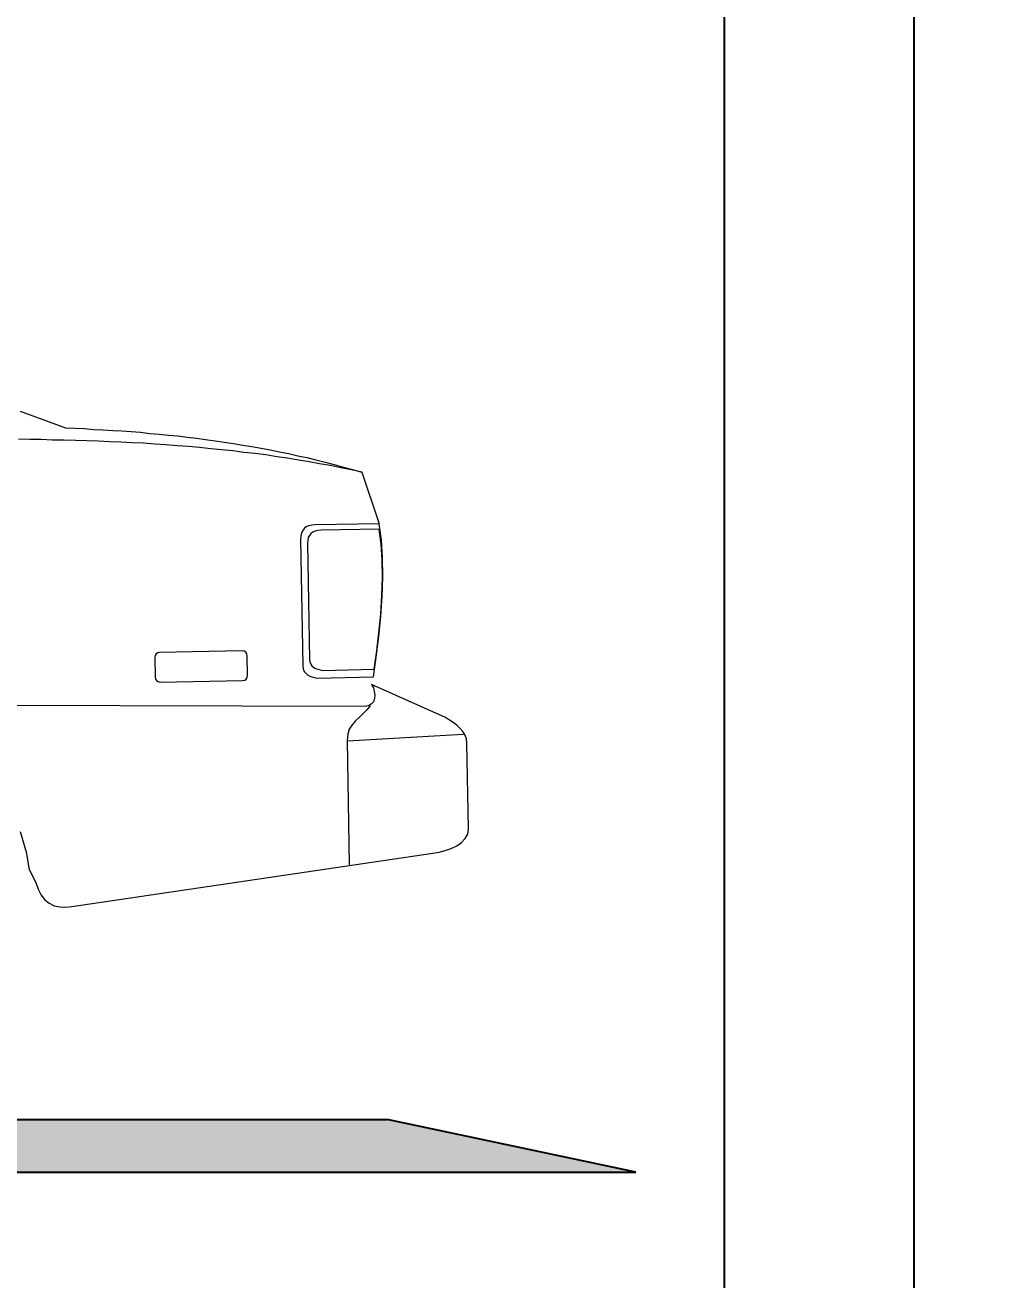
# Model space of a CAD drawing. Header units: metres. Extents: x 29392 to 32022, y 3934 to 33962.
# Drawn here: x 29714.426 to 29716.269, y 4060.038 to 4062.423 of the extents above; entities that cross this region are included whole.
import ezdxf

# ---------------------------------------------------------------- set-up
doc = ezdxf.new("R2010")
doc.units = ezdxf.units.M
doc.layers.add('finiture', color=7, linetype='Continuous', lineweight=20)
doc.styles.get("Standard").update_dxf_attribs({"font": 'arial.ttf'})
doc.dimstyles.get("Standard").update_dxf_attribs({"dimtxt": 0.1, "dimasz": 0.18, "dimexe": 0.18, "dimexo": 0.0625, "dimgap": 0.09, "dimtad": 0, "dimtih": 1, "dimtoh": 1, "dimdec": 1, "dimzin": 0, "dimdsep": 46, "dimtxsty": 'Standard', "dimcen": 0.09, "dimadec": 0, "dimazin": 0, "dimtfac": 1, "dimtdec": 1, "dimtofl": 0, "dimtmove": 0, "dimatfit": 3, "dimfxl": 1, "dimtolj": 1, "dimtzin": 0, "dimarcsym": 0})

# ---------------------------------------------------------------- blocks, each defined once
blk = doc.blocks.new('*D277')
at = {"color": 0, "lineweight": -2, "transparency": 16777216}
for p, q in [((29715.7579, 4103.7625), (29717.2653, 4103.779)), ((29717.0873, 4103.597), (29717.3312, 4081.2598)), ((29717.5827, 4058.234), (29717.3387, 4080.5712)), ((29716.2572, 4058.0395), (29717.7646, 4058.056))]:
    blk.add_line(p, q, dxfattribs=at)
at = {"color": 0, "transparency": 16777216}
for points in [[(29717.1173, 4103.5974), (29717.0573, 4103.5967), (29717.0853, 4103.777)], [(29717.6126, 4058.2343), (29717.5527, 4058.2337), (29717.5846, 4058.054)]]:
    blk.add_solid(points, dxfattribs=at)
at = {"layer": 'Defpoints', "color": 0, "transparency": 16777216}
for p in [(29717.0853, 4103.777), (29715.6954, 4103.7618), (29716.1947, 4058.0388)]:
    blk.add_point(p, dxfattribs=at)
at = {"color": 0, "transparency": 16777216, "insert": (29717.335, 4080.9155), "char_height": 0.5, "attachment_point": 5}
blk.add_mtext('\\A1;45', dxfattribs=at)

msp = doc.modelspace()

# ---------------------------------------------------------------- hatches: boundary and pattern name
at = {"transparency": 16777216}
h = msp.add_hatch(color=256, dxfattribs=at)
h.dxf.hatch_style = 1
h.paths.add_polyline_path([(29709.7027, 4062.2957), (29709.8027, 4062.2957), (29709.8027, 4060.3423), (29715.1139, 4060.3423), (29715.5864, 4060.2423), (29709.8027, 4060.2423), (29709.8027, 4058.1888), (29709.7027, 4058.1888)])

# ---------------------------------------------------------------- linework, layer by layer
for p, q in [((29716.1149, 4062.8139), (29716.1149, 4058.0388)), ((29715.7546, 4062.4388), (29715.7546, 4058.1888)), ((29709.8027, 4060.3423), (29715.1139, 4060.3423)), ((29715.5864, 4060.2423), (29715.1139, 4060.3423)), ((29709.8027, 4060.2423), (29715.5864, 4060.2423))]:
    msp.add_line(p, q, dxfattribs=at)
at = {"layer": 'finiture', "transparency": 16777216}
for p, q in [((29714.4161, 4061.6891), (29714.5025, 4061.6571)), ((29714.5025, 4061.6571), (29714.5205, 4061.6564)), ((29714.5205, 4061.6564), (29714.5386, 4061.6557)), ((29714.5386, 4061.6557), (29714.556, 4061.6543)), ((29714.556, 4061.6543), (29714.574, 4061.6536)), ((29714.574, 4061.6536), (29714.5921, 4061.6522)), ((29714.5921, 4061.6522), (29714.6095, 4061.6515)), ((29714.6095, 4061.6515), (29714.6275, 4061.6501)), ((29714.6275, 4061.6501), (29714.6449, 4061.6488)), ((29714.6449, 4061.6488), (29714.663, 4061.6467)), ((29714.663, 4061.6467), (29714.6804, 4061.6453)), ((29714.6804, 4061.6453), (29714.6984, 4061.6432)), ((29714.4343, 4061.6349), (29714.4128, 4061.6355)), ((29714.4559, 4061.6349), (29714.4343, 4061.6349)), ((29714.4774, 4061.6341), (29714.4559, 4061.6349)), ((29714.499, 4061.6341), (29714.4774, 4061.6341)), ((29714.5212, 4061.6335), (29714.499, 4061.6341)), ((29714.5428, 4061.6328), (29714.5212, 4061.6335)), ((29714.5643, 4061.6321), (29714.5428, 4061.6328)), ((29714.5859, 4061.6307), (29714.5643, 4061.6321)), ((29714.6074, 4061.63), (29714.5859, 4061.6307)), ((29714.6289, 4061.6286), (29714.6074, 4061.63)), ((29714.6505, 4061.6279), (29714.6289, 4061.6286)), ((29714.672, 4061.6265), (29714.6505, 4061.6279)), ((29714.6929, 4061.6251), (29714.672, 4061.6265)), ((29714.7144, 4061.623), (29714.6929, 4061.6251)), ((29714.6984, 4061.6432), (29714.7158, 4061.6418)), ((29714.736, 4061.6217), (29714.7144, 4061.623)), ((29714.7158, 4061.6418), (29714.7339, 4061.6397)), ((29714.7339, 4061.6397), (29714.7513, 4061.6376)), ((29714.7568, 4061.6196), (29714.736, 4061.6217)), ((29714.7513, 4061.6376), (29714.7686, 4061.6349)), ((29714.7686, 4061.6349), (29714.7867, 4061.6328)), ((29714.7867, 4061.6328), (29714.8041, 4061.63)), ((29714.8041, 4061.63), (29714.8215, 4061.6272)), ((29714.8215, 4061.6272), (29714.8395, 4061.6244)), ((29714.8395, 4061.6244), (29714.8569, 4061.6217)), ((29714.8569, 4061.6217), (29714.8743, 4061.6189)), ((29714.7784, 4061.6175), (29714.7568, 4061.6196)), ((29714.7992, 4061.6154), (29714.7784, 4061.6175)), ((29714.8207, 4061.6133), (29714.7992, 4061.6154)), ((29714.8416, 4061.6105), (29714.8207, 4061.6133)), ((29714.8625, 4061.6084), (29714.8416, 4061.6105)), ((29714.8833, 4061.6057), (29714.8625, 4061.6084)), ((29714.8743, 4061.6189), (29714.8916, 4061.6154)), ((29714.9042, 4061.6022), (29714.8833, 4061.6057)), ((29714.8916, 4061.6154), (29714.909, 4061.6119)), ((29714.9243, 4061.5994), (29714.9042, 4061.6022)), ((29714.909, 4061.6119), (29714.9264, 4061.6084)), ((29714.9452, 4061.5959), (29714.9243, 4061.5994)), ((29714.9264, 4061.6084), (29714.9438, 4061.6043)), ((29714.9438, 4061.6043), (29714.9611, 4061.6008)), ((29714.9611, 4061.6008), (29714.9785, 4061.5966)), ((29714.9785, 4061.5966), (29714.9959, 4061.5918)), ((29714.9653, 4061.5925), (29714.9452, 4061.5959)), ((29714.9855, 4061.589), (29714.9653, 4061.5925)), ((29715.0056, 4061.5855), (29714.9855, 4061.589)), ((29714.9959, 4061.5918), (29715.0133, 4061.5876)), ((29715.0258, 4061.5813), (29715.0056, 4061.5855)), ((29715.0133, 4061.5876), (29715.0306, 4061.5827)), ((29715.0459, 4061.5772), (29715.0258, 4061.5813)), ((29715.0306, 4061.5827), (29715.048, 4061.5779)), ((29715.0654, 4061.573), (29715.0459, 4061.5772)), ((29715.048, 4061.5779), (29715.0654, 4061.573)), ((29715.0654, 4061.573), (29715.0987, 4061.475)), ((29714.9507, 4061.4576), (29714.95, 4061.4514)), ((29714.9535, 4061.4618), (29714.9507, 4061.4576)), ((29714.9563, 4061.466), (29714.9535, 4061.4618)), ((29714.9597, 4061.4688), (29714.9563, 4061.466)), ((29714.9646, 4061.4708), (29714.9597, 4061.4688)), ((29714.9709, 4061.4722), (29714.9646, 4061.4708)), ((29714.9688, 4061.4562), (29714.966, 4061.4528)), ((29714.9723, 4061.459), (29714.9688, 4061.4562)), ((29714.9771, 4061.4729), (29714.9709, 4061.4722)), ((29714.9771, 4061.4611), (29714.9723, 4061.459)), ((29715.0987, 4061.475), (29714.9771, 4061.4729)), ((29714.982, 4061.4618), (29714.9771, 4061.4611)), ((29714.9882, 4061.4625), (29714.982, 4061.4618)), ((29715.0987, 4061.4646), (29714.9882, 4061.4625)), ((29715.1029, 4061.4437), (29715.0987, 4061.475)), ((29715.1022, 4061.4361), (29715.0987, 4061.4646)), ((29714.95, 4061.4514), (29714.9493, 4061.4451)), ((29714.9493, 4061.4451), (29714.9535, 4061.2047)), ((29714.9632, 4061.4437), (29714.9625, 4061.4375)), ((29714.9625, 4061.4375), (29714.966, 4061.2172)), ((29714.9639, 4061.4486), (29714.9632, 4061.4437)), ((29714.966, 4061.4528), (29714.9639, 4061.4486)), ((29715.1043, 4061.4055), (29715.1022, 4061.4361)), ((29715.105, 4061.4104), (29715.1029, 4061.4437)), ((29715.1057, 4061.3742), (29715.105, 4061.4104)), ((29715.105, 4061.3728), (29715.1043, 4061.4055)), ((29715.1036, 4061.3388), (29715.105, 4061.3728)), ((29715.1043, 4061.3374), (29715.1057, 4061.3742)), ((29715.1015, 4061.3033), (29715.1036, 4061.3388)), ((29715.1015, 4061.2992), (29715.1043, 4061.3374)), ((29715.0981, 4061.2679), (29715.1015, 4061.3033)), ((29715.0981, 4061.2603), (29715.1015, 4061.2992)), ((29715.0939, 4061.2332), (29715.0981, 4061.2679)), ((29715.0932, 4061.2214), (29715.0981, 4061.2603)), ((29714.6727, 4061.2248), (29714.672, 4061.2206)), ((29714.672, 4061.2206), (29714.6727, 4061.1838)), ((29714.6748, 4061.2276), (29714.6727, 4061.2248)), ((29714.6776, 4061.2297), (29714.6748, 4061.2276)), ((29714.6811, 4061.2304), (29714.6776, 4061.2297)), ((29714.8381, 4061.2332), (29714.6811, 4061.2304)), ((29714.8423, 4061.2325), (29714.8381, 4061.2332)), ((29714.8451, 4061.2311), (29714.8423, 4061.2325)), ((29714.8472, 4061.2276), (29714.8451, 4061.2311)), ((29714.8479, 4061.2241), (29714.8472, 4061.2276)), ((29714.8486, 4061.1866), (29714.8479, 4061.2241)), ((29714.966, 4061.2172), (29714.9667, 4061.2123)), ((29715.0876, 4061.1838), (29715.0932, 4061.2214)), ((29715.089, 4061.1984), (29715.0939, 4061.2332)), ((29714.9535, 4061.2047), (29714.9542, 4061.1991)), ((29714.9542, 4061.1991), (29714.9563, 4061.1942)), ((29714.9563, 4061.1942), (29714.9591, 4061.1908)), ((29714.9667, 4061.2123), (29714.9688, 4061.2081)), ((29714.9688, 4061.2081), (29714.9709, 4061.2047)), ((29714.9709, 4061.2047), (29714.9743, 4061.2019)), ((29714.9743, 4061.2019), (29714.9778, 4061.1998)), ((29714.9778, 4061.1998), (29714.982, 4061.1984)), ((29714.982, 4061.1984), (29714.9862, 4061.197)), ((29714.9862, 4061.197), (29714.991, 4061.1963)), ((29714.991, 4061.1963), (29715.089, 4061.1984)), ((29714.6727, 4061.1838), (29714.6734, 4061.1796)), ((29714.6734, 4061.1796), (29714.6755, 4061.1769)), ((29714.6755, 4061.1769), (29714.6783, 4061.1748)), ((29714.6783, 4061.1748), (29714.6825, 4061.1741)), ((29714.6825, 4061.1741), (29714.8388, 4061.1769)), ((29714.8388, 4061.1769), (29714.843, 4061.1776)), ((29714.843, 4061.1776), (29714.8458, 4061.1796)), ((29714.8458, 4061.1796), (29714.8479, 4061.1824)), ((29714.8479, 4061.1824), (29714.8486, 4061.1866)), ((29714.9591, 4061.1908), (29714.9625, 4061.188)), ((29714.9625, 4061.188), (29714.9667, 4061.1852)), ((29714.9667, 4061.1852), (29714.9709, 4061.1838)), ((29714.9709, 4061.1838), (29714.9757, 4061.1824)), ((29714.9757, 4061.1824), (29714.9806, 4061.1817)), ((29714.9806, 4061.1817), (29715.0876, 4061.1838)), ((29715.0842, 4061.1692), (29715.0876, 4061.163)), ((29715.2245, 4061.1067), (29715.0842, 4061.1692)), ((29715.0876, 4061.163), (29715.089, 4061.156)), ((29715.089, 4061.156), (29715.0904, 4061.1491)), ((29715.0904, 4061.1491), (29715.0897, 4061.1428)), ((29715.0709, 4061.1275), (29714.221, 4061.1296)), ((29715.0751, 4061.1213), (29715.0682, 4061.1143)), ((29715.0786, 4061.1289), (29715.0709, 4061.1275)), ((29715.0814, 4061.1289), (29715.0751, 4061.1213)), ((29715.0834, 4061.1317), (29715.0786, 4061.1289)), ((29715.0876, 4061.1366), (29715.0834, 4061.1317)), ((29715.0897, 4061.1428), (29715.0876, 4061.1366)), ((29715.0536, 4061.1004), (29715.0473, 4061.0928)), ((29715.0612, 4061.1074), (29715.0536, 4061.1004)), ((29715.0682, 4061.1143), (29715.0612, 4061.1074)), ((29715.2322, 4061.1018), (29715.2245, 4061.1067)), ((29715.2391, 4061.097), (29715.2322, 4061.1018)), ((29715.2461, 4061.0921), (29715.2391, 4061.097)), ((29715.039, 4061.0747), (29715.0376, 4061.0629)), ((29715.0383, 4061.0622), (29715.2586, 4061.0747)), ((29715.0418, 4061.0844), (29715.039, 4061.0747)), ((29715.0473, 4061.0928), (29715.0418, 4061.0844)), ((29715.2523, 4061.0865), (29715.2461, 4061.0921)), ((29715.2579, 4061.0803), (29715.2523, 4061.0865)), ((29715.2621, 4061.0733), (29715.2579, 4061.0803)), ((29715.2648, 4061.0664), (29715.2621, 4061.0733)), ((29715.0376, 4061.0629), (29715.0418, 4060.8266)), ((29715.2655, 4061.058), (29715.2648, 4061.0664)), ((29715.2683, 4060.8954), (29715.2655, 4061.058)), ((29714.4286, 4060.8483), (29714.417, 4060.8894)), ((29715.2621, 4060.8767), (29715.2669, 4060.885)), ((29715.2669, 4060.885), (29715.2683, 4060.8954)), ((29715.2238, 4060.8537), (29715.2357, 4060.8579)), ((29715.2357, 4060.8579), (29715.2461, 4060.8627)), ((29715.2461, 4060.8627), (29715.2551, 4060.869)), ((29715.2551, 4060.869), (29715.2621, 4060.8767)), ((29714.4341, 4060.8163), (29714.4286, 4060.8483)), ((29714.5143, 4060.7474), (29715.2009, 4060.8488)), ((29715.2009, 4060.8488), (29715.2127, 4060.8509)), ((29715.2127, 4060.8509), (29715.2238, 4060.8537)), ((29714.4341, 4060.8163), (29714.4462, 4060.7932)), ((29714.4341, 4060.8163), (29714.4341, 4060.8163)), ((29714.4462, 4060.7932), (29714.4503, 4060.7801)), ((29714.4503, 4060.7801), (29714.4559, 4060.7689)), ((29714.4559, 4060.7689), (29714.4628, 4060.7599)), ((29714.4628, 4060.7599), (29714.4712, 4060.7537)), ((29714.4712, 4060.7537), (29714.4809, 4060.7488)), ((29714.4809, 4060.7488), (29714.4913, 4060.7467)), ((29714.4913, 4060.7467), (29714.5025, 4060.746)), ((29714.5025, 4060.746), (29714.5143, 4060.7474))]:
    msp.add_line(p, q, dxfattribs=at)

# ---------------------------------------------------------------- dimensions: what is measured, and where the dimension line sits
at = {"color": 251, "true_color": 0x636466}
dim = msp.add_aligned_dim(p1=(29716.1947, 4058.0388), p2=(29715.6954, 4103.7618), distance=-1.39, text='45', dimstyle='Standard', override={"dimtxt": 0.5}, dxfattribs=at)
dim.commit()
dim.dimension.update_dxf_attribs({"geometry": '*D277', "text_midpoint": (29717.335, 4080.9155)})

doc.saveas('drawing.dxf')
